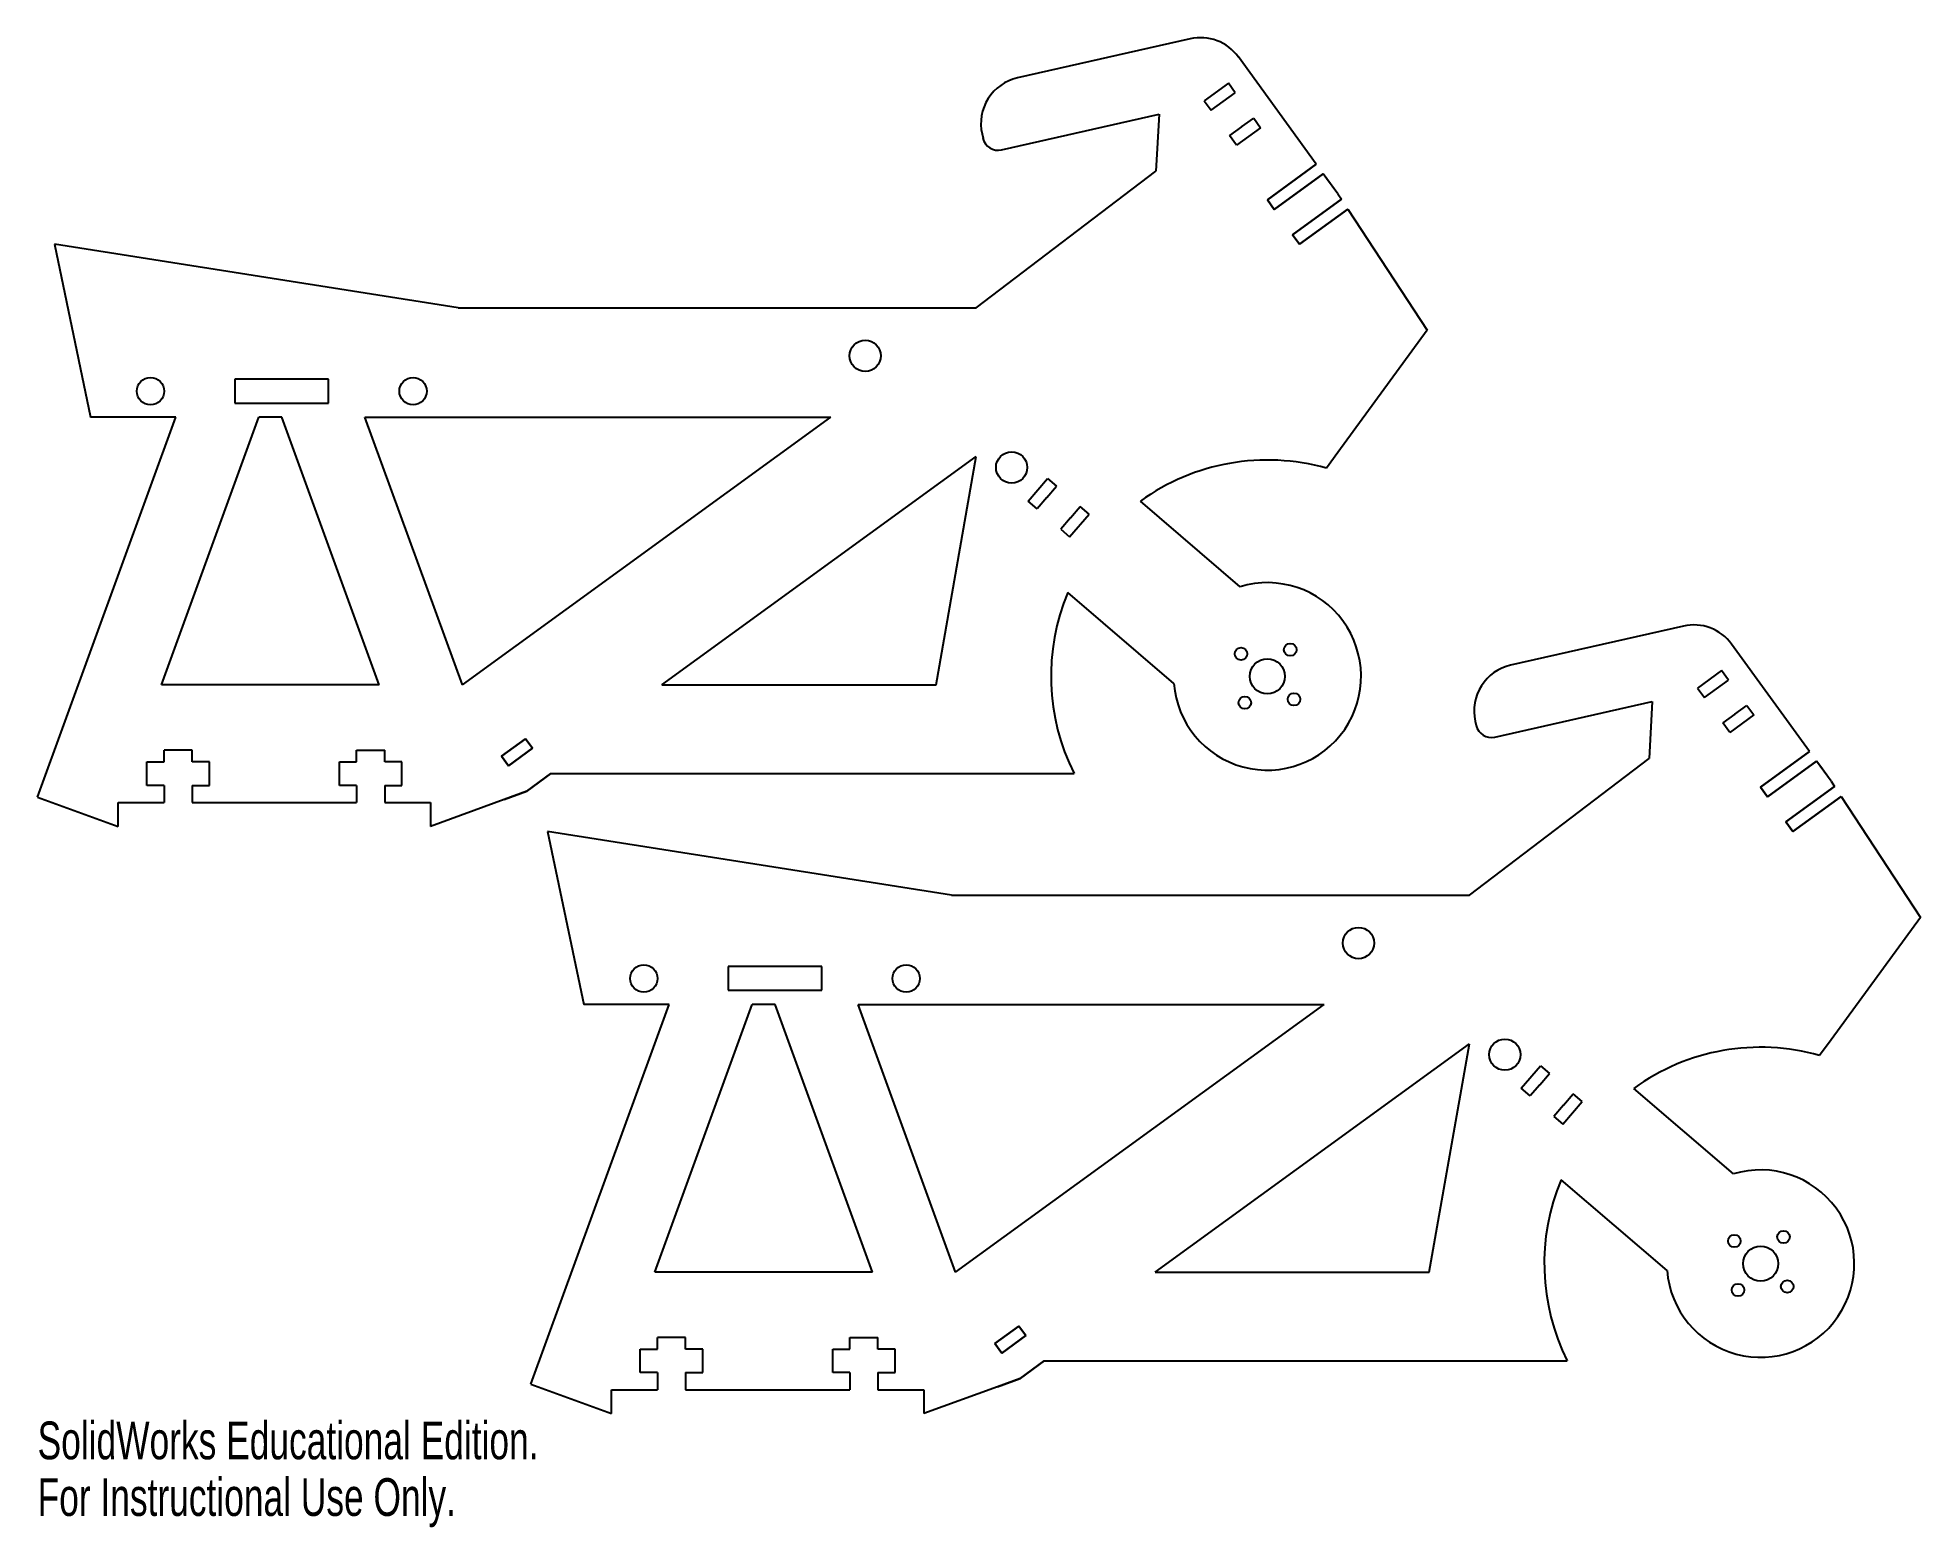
# Model space of a CAD drawing. Header units: millimetres. Extents: x -69 to 172, y -60 to 131.
import ezdxf

# ---------------------------------------------------------------- set-up
doc = ezdxf.new("R2010")
doc.units = ezdxf.units.MM
doc.linetypes.add('CENTERX2', pattern=[20.32, 12.7, -2.54, 2.54, -2.54])
doc.styles.add('SLDTEXTSTYLE0', font='TXT', dxfattribs={"width": 0.7})

msp = doc.modelspace()

# ---------------------------------------------------------------- linework, layer by layer
at = {"color": 7, "linetype": 'Continuous'}
for p, q in [((78.77, 130.57), (56.65, 125.56)), ((94.92, 114.51), (84.94, 128.24)), ((83.66, 124.87), (80.57, 122.63)), ((81.46, 121.41), (84.54, 123.65)), ((84.54, 123.65), (83.66, 124.87)), ((54.62, 116.35), (74.78, 120.91)), ((74.78, 120.91), (74.38, 113.62)), ((80.57, 122.63), (81.46, 121.41)), ((52.12, 118.39), (52.25, 117.85)), ((85.35, 119.3), (83.81, 118.18)), ((84.7, 116.95), (83.81, 118.18)), ((87.78, 119.19), (84.7, 116.95)), ((85.35, 119.3), (86.9, 120.42)), ((86.9, 120.42), (87.78, 119.19)), ((51.37, 96.12), (74.38, 113.62)), ((94.92, 114.51), (88.65, 109.95)), ((89.53, 108.72), (95.81, 113.28)), ((96.24, 112.69), (95.81, 113.28)), ((97.68, 110.72), (96.24, 112.69)), ((88.65, 109.95), (89.53, 108.72)), ((98.13, 110.02), (91.89, 105.49)), ((92.77, 104.27), (98.96, 108.76)), ((97.68, 110.72), (98.13, 110.02)), ((98.96, 108.76), (109.1, 93.26)), ((-14.95, 96.12), (-66.64, 104.27)), ((-66.64, 104.27), (-62, 82.12)), ((91.89, 105.49), (92.77, 104.27)), ((-14.95, 96.12), (51.37, 96.12)), ((109.1, 93.26), (97.68, 77.6)), ((-37.53, 86.98), (-43.53, 86.98)), ((-43.53, 86.98), (-43.53, 83.93)), ((-31.53, 86.98), (-37.53, 86.98)), ((-31.53, 83.93), (-31.53, 86.98)), ((-68.79, 33.49), (-51.09, 82.12)), ((-51.09, 82.12), (-62, 82.12)), ((-52.92, 47.84), (-40.45, 82.12)), ((-43.53, 83.93), (-31.53, 83.93)), ((-37.53, 82.12), (-40.45, 82.12)), ((-25.05, 47.84), (-37.53, 82.12)), ((-26.89, 82.12), (32.77, 82.12)), ((-14.41, 47.84), (-26.89, 82.12)), ((-14.41, 47.84), (32.77, 82.12)), ((97.68, 77.6), (96.21, 75.59)), ((11.13, 47.84), (51.37, 77.07)), ((46.23, 47.84), (51.37, 77.07)), ((58.01, 71.38), (60.49, 74.27)), ((60.4, 71.85), (61.64, 73.29)), ((60.49, 74.27), (61.64, 73.29)), ((59.16, 70.4), (58.01, 71.38)), ((60.4, 71.85), (59.16, 70.4)), ((63.43, 69.24), (64.67, 70.69)), ((65.82, 69.7), (64.67, 70.69)), ((85.16, 60.42), (72.4, 71.38)), ((63.43, 69.24), (62.19, 67.8)), ((62.19, 67.8), (63.34, 66.81)), ((63.34, 66.81), (65.82, 69.7)), ((76.68, 48.04), (63.11, 59.69)), ((141.91, 55.38), (119.8, 50.38)), ((158.07, 39.32), (148.09, 53.06)), ((146.81, 49.69), (143.72, 47.45)), ((144.61, 46.23), (147.69, 48.47)), ((147.69, 48.47), (146.81, 49.69)), ((-25.05, 47.84), (-52.92, 47.84)), ((11.13, 47.84), (46.23, 47.84)), ((143.72, 47.45), (144.61, 46.23)), ((117.77, 41.17), (137.93, 45.73)), ((137.93, 45.73), (137.53, 38.43)), ((148.5, 44.11), (146.96, 42.99)), ((150.93, 44.01), (147.85, 41.77)), ((148.5, 44.11), (150.04, 45.23)), ((150.04, 45.23), (150.93, 44.01)), ((115.27, 43.21), (115.39, 42.67)), ((147.85, 41.77), (146.96, 42.99)), ((-48.99, 39.48), (-52.59, 39.48)), ((-52.59, 37.98), (-52.59, 39.48)), ((-48.99, 37.98), (-48.99, 39.48)), ((-27.95, 39.48), (-24.35, 39.48)), ((-27.95, 37.98), (-27.95, 39.48)), ((-24.35, 37.98), (-24.35, 39.48)), ((-9.4, 38.71), (-6.32, 40.95)), ((-6.32, 40.95), (-9.4, 38.71)), ((-8.51, 37.49), (-9.4, 38.71)), ((-9.4, 38.71), (-8.51, 37.49)), ((-5.43, 39.73), (-8.51, 37.49)), ((-8.51, 37.49), (-5.43, 39.73)), ((-6.32, 40.95), (-5.43, 39.73)), ((-5.43, 39.73), (-6.32, 40.95)), ((158.07, 39.32), (151.8, 34.76)), ((-54.79, 37.98), (-52.59, 37.98)), ((-54.79, 34.98), (-54.79, 37.98)), ((-46.79, 37.98), (-48.99, 37.98)), ((-46.79, 34.98), (-46.79, 37.98)), ((-30.15, 37.98), (-27.95, 37.98)), ((-30.15, 34.98), (-30.15, 37.98)), ((-22.15, 37.98), (-24.35, 37.98)), ((-22.15, 34.98), (-22.15, 37.98)), ((-3.08, 36.49), (-6.16, 34.25)), ((-3.08, 36.49), (63.9, 36.49)), ((114.52, 20.94), (137.53, 38.43)), ((152.68, 33.54), (158.96, 38.1)), ((159.39, 37.51), (158.96, 38.1)), ((160.83, 35.53), (159.39, 37.51)), ((-52.59, 34.98), (-54.79, 34.98)), ((-52.59, 34.98), (-52.59, 32.79)), ((-48.99, 34.98), (-48.99, 32.79)), ((-48.99, 34.98), (-46.79, 34.98)), ((-27.95, 34.98), (-30.15, 34.98)), ((-27.95, 34.98), (-27.95, 32.79)), ((-24.35, 34.98), (-24.35, 32.79)), ((-24.35, 34.98), (-22.15, 34.98)), ((-9.07, 33.16), (-6.16, 34.25)), ((151.8, 34.76), (152.68, 33.54)), ((161.28, 34.84), (155.03, 30.31)), ((160.83, 35.53), (161.28, 34.84)), ((-68.79, 33.49), (-58.47, 29.74)), ((-58.47, 29.74), (-58.47, 32.79)), ((-58.47, 32.79), (-52.59, 32.79)), ((-48.99, 32.79), (-27.95, 32.79)), ((-24.35, 32.79), (-18.47, 32.79)), ((-9.07, 33.16), (-18.47, 29.74)), ((-18.47, 32.79), (-18.47, 29.74)), ((155.92, 29.08), (162.11, 33.58)), ((162.11, 33.58), (172.25, 18.08)), ((48.2, 20.94), (-3.49, 29.08)), ((-3.49, 29.08), (1.15, 6.93)), ((155.03, 30.31), (155.92, 29.08)), ((48.2, 20.94), (114.52, 20.94)), ((172.25, 18.08), (160.83, 2.42)), ((25.62, 11.8), (19.62, 11.8)), ((19.62, 11.8), (19.62, 8.75)), ((31.62, 11.8), (25.62, 11.8)), ((31.62, 8.75), (31.62, 11.8)), ((19.62, 8.75), (31.62, 8.75)), ((-5.64, -41.69), (12.06, 6.93)), ((12.06, 6.93), (1.15, 6.93)), ((10.23, -27.35), (22.7, 6.93)), ((25.62, 6.93), (22.7, 6.93)), ((38.09, -27.35), (25.62, 6.93)), ((36.26, 6.93), (95.92, 6.93)), ((48.74, -27.35), (36.26, 6.93)), ((48.74, -27.35), (95.92, 6.93)), ((160.83, 2.42), (159.36, 0.41)), ((74.28, -27.35), (114.52, 1.89)), ((109.38, -27.35), (114.52, 1.89)), ((121.16, -3.8), (123.64, -0.91)), ((123.55, -3.34), (124.79, -1.89)), ((123.64, -0.91), (124.79, -1.89)), ((122.31, -4.78), (121.16, -3.8)), ((123.55, -3.34), (122.31, -4.78)), ((126.58, -5.94), (127.82, -4.5)), ((128.97, -5.48), (127.82, -4.5)), ((148.31, -14.76), (135.55, -3.81)), ((126.58, -5.94), (125.34, -7.39)), ((126.49, -8.37), (128.97, -5.48)), ((125.34, -7.39), (126.49, -8.37)), ((139.83, -27.14), (126.26, -15.5)), ((38.09, -27.35), (10.23, -27.35)), ((74.28, -27.35), (109.38, -27.35)), ((14.16, -35.7), (10.56, -35.7)), ((10.56, -37.2), (10.56, -35.7)), ((14.16, -37.2), (14.16, -35.7)), ((35.2, -35.7), (38.8, -35.7)), ((35.2, -37.2), (35.2, -35.7)), ((38.8, -37.2), (38.8, -35.7)), ((53.75, -36.47), (56.83, -34.23)), ((56.83, -34.23), (53.75, -36.47)), ((57.72, -35.45), (54.64, -37.69)), ((54.64, -37.69), (57.72, -35.45)), ((56.83, -34.23), (57.72, -35.45)), ((57.72, -35.45), (56.83, -34.23)), ((8.36, -37.2), (10.56, -37.2)), ((8.36, -40.2), (8.36, -37.2)), ((16.36, -37.2), (14.16, -37.2)), ((16.36, -40.2), (16.36, -37.2)), ((33, -37.2), (35.2, -37.2)), ((33, -40.2), (33, -37.2)), ((41, -37.2), (38.8, -37.2)), ((41, -40.2), (41, -37.2)), ((54.64, -37.69), (53.75, -36.47)), ((53.75, -36.47), (54.64, -37.69)), ((10.56, -40.2), (8.36, -40.2)), ((10.56, -40.2), (10.56, -42.4)), ((14.16, -40.2), (14.16, -42.4)), ((14.16, -40.2), (16.36, -40.2)), ((35.2, -40.2), (33, -40.2)), ((35.2, -40.2), (35.2, -42.4)), ((38.8, -40.2), (38.8, -42.4)), ((38.8, -40.2), (41, -40.2)), ((54.08, -42.02), (56.99, -40.93)), ((60.07, -38.69), (56.99, -40.93)), ((60.07, -38.69), (127.05, -38.69)), ((-5.64, -41.69), (4.68, -45.44)), ((4.68, -45.44), (4.68, -42.4)), ((4.68, -42.4), (10.56, -42.4)), ((14.16, -42.4), (35.2, -42.4)), ((38.8, -42.4), (44.68, -42.4)), ((54.08, -42.02), (44.68, -45.44)), ((44.68, -42.4), (44.68, -45.44))]:
    msp.add_line(p, q, dxfattribs=at)
at = {"color": 7, "linetype": 'CENTERX2'}
for p, q in [((88.65, 109.95), (94.92, 114.51)), ((95.81, 113.28), (89.53, 108.72)), ((97.68, 110.72), (95.81, 113.28)), ((89.53, 108.72), (88.65, 109.95)), ((91.89, 105.49), (98.13, 110.02)), ((98.96, 108.76), (92.77, 104.27)), ((92.77, 104.27), (91.89, 105.49)), ((-6.32, 40.95), (-9.4, 38.71)), ((-9.4, 38.71), (-6.32, 40.95)), ((-9.4, 38.71), (-8.51, 37.49)), ((-8.51, 37.49), (-9.4, 38.71)), ((-8.51, 37.49), (-5.43, 39.73)), ((-5.43, 39.73), (-8.51, 37.49)), ((-5.43, 39.73), (-6.32, 40.95)), ((-6.32, 40.95), (-5.43, 39.73)), ((151.8, 34.76), (158.07, 39.32)), ((-6.16, 34.25), (-3.08, 36.49)), ((158.96, 38.1), (152.68, 33.54)), ((160.83, 35.53), (158.96, 38.1)), ((-6.16, 34.25), (-9.07, 33.16)), ((152.68, 33.54), (151.8, 34.76)), ((155.03, 30.31), (161.28, 34.84)), ((162.11, 33.58), (155.92, 29.08)), ((155.92, 29.08), (155.03, 30.31)), ((56.83, -34.23), (53.75, -36.47)), ((53.75, -36.47), (56.83, -34.23)), ((54.64, -37.69), (57.72, -35.45)), ((57.72, -35.45), (54.64, -37.69)), ((57.72, -35.45), (56.83, -34.23)), ((56.83, -34.23), (57.72, -35.45)), ((53.75, -36.47), (54.64, -37.69)), ((54.64, -37.69), (53.75, -36.47)), ((56.99, -40.93), (54.08, -42.02)), ((56.99, -40.93), (60.07, -38.69))]:
    msp.add_line(p, q, dxfattribs=at)
at = {"color": 7, "linetype": 'Continuous'}
for centre, radius in [((37.17, 89.98), 2), ((-54.33, 85.46), 1.75), ((-20.73, 85.46), 1.75), ((55.91, 75.69), 2), ((91.58, 52.35), 0.8), ((85.28, 51.83), 0.8), ((88.65, 48.94), 2.25), ((85.76, 45.57), 0.8), ((92.06, 46.01), 0.8), ((100.32, 14.8), 2), ((8.82, 10.27), 1.75), ((42.42, 10.27), 1.75), ((119.06, 0.51), 2), ((148.43, -23.35), 0.8), ((151.8, -26.24), 2.25), ((154.73, -22.83), 0.8), ((148.91, -29.61), 0.8), ((155.21, -29.17), 0.8)]:
    msp.add_circle(centre, radius, dxfattribs=at)
for centre, radius, start, end in [((80.09, 124.71), 6, 36, 102.7457), ((57.98, 119.71), 6, 102.7457, 192.7457), ((54.18, 118.29), 1.99, 192.7457, 282.7457), ((88.65, 48.94), 27.7, 74.1638, 125.9113), ((88.65, 48.94), 12, 184.277, 106.8736), ((88.65, 48.94), 27.7, 157.1756, 206.6962), ((143.24, 49.53), 6, 36, 102.7457), ((121.12, 44.53), 6, 102.7457, 192.7457), ((117.33, 43.1), 1.99, 192.7457, 282.7457), ((151.8, -26.24), 27.7, 74.1638, 125.9113), ((151.8, -26.24), 12, 184.277, 106.8736), ((151.8, -26.24), 27.7, 157.1756, 206.6962)]:
    msp.add_arc(centre, radius, start, end, dxfattribs=at)

# ---------------------------------------------------------------- texts
at = {"color": 7, "linetype": 'Continuous', "char_height": 4.8336, "attachment_point": 1, "style": 'SLDTEXTSTYLE0'}
for s, insert in [('SolidWorks Educational Edition.', (-68.79, -46.46)), ('For Instructional Use Only.', (-68.79, -53.71))]:
    msp.add_mtext(s, dxfattribs=dict(at, insert=insert))

doc.saveas('drawing.dxf')
